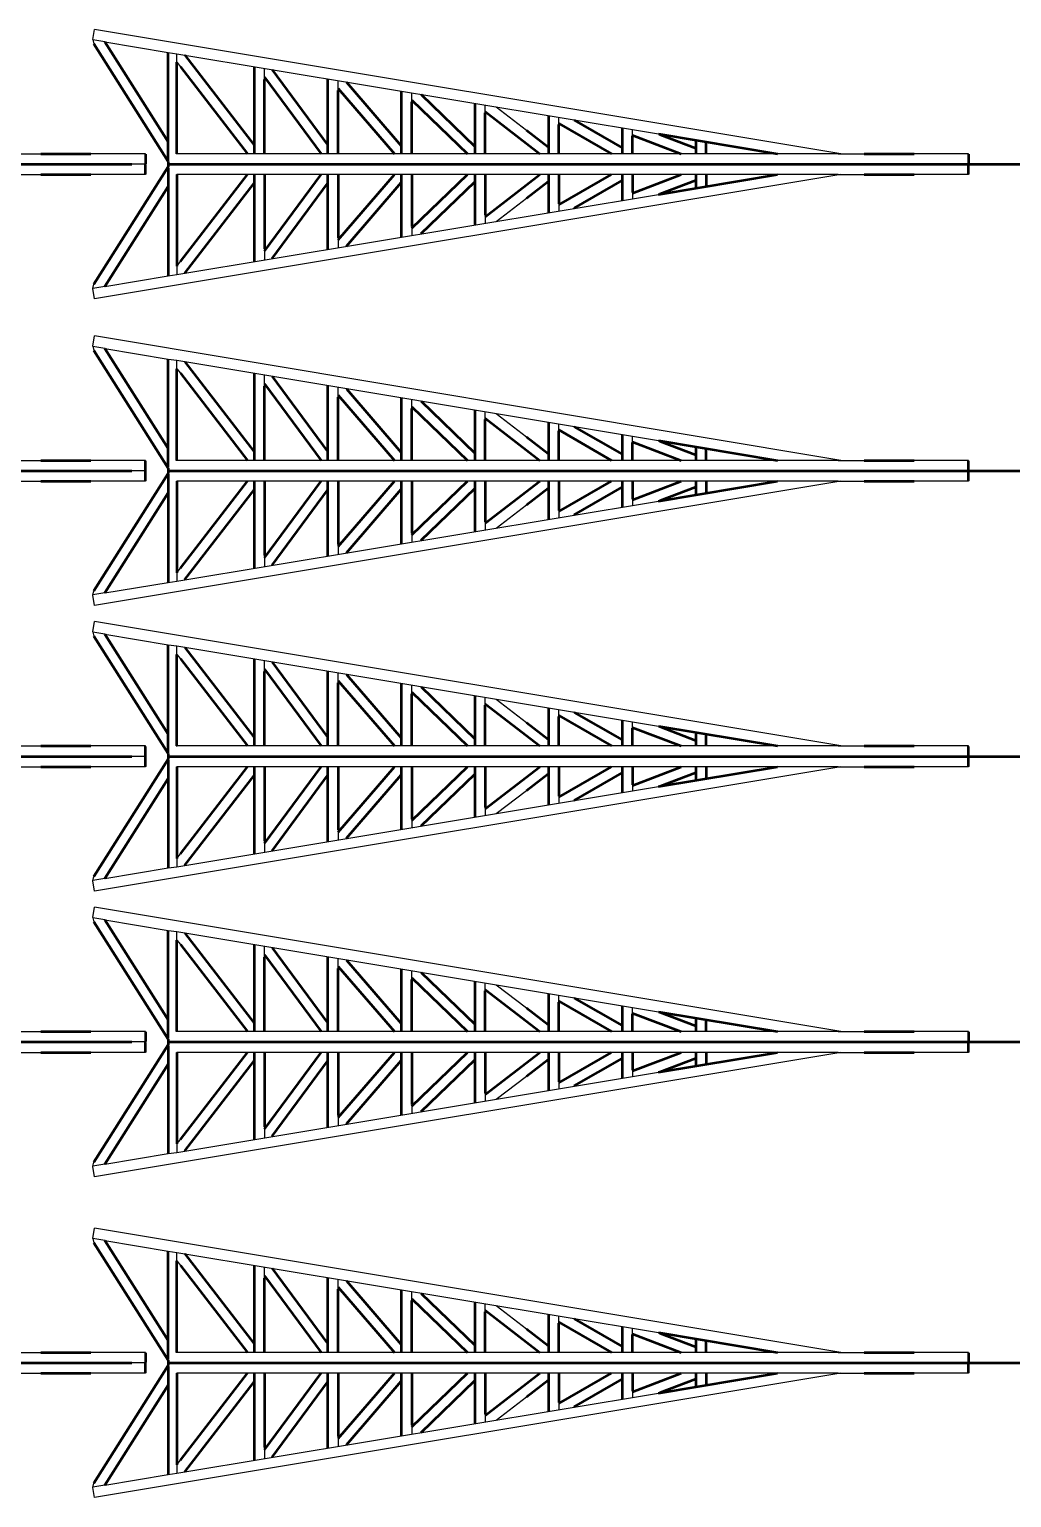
# Model space of a CAD drawing. Header units: centimetres. Extents: x 101 to 201, y 97 to 167.
# Drawn here: x 128.54 to 134.99, y 114.88 to 124.53 of the extents above; entities that cross this region are included whole.
import ezdxf

# ---------------------------------------------------------------- set-up
doc = ezdxf.new("R2010")
doc.units = ezdxf.units.CM
doc.layers.add('corte', color=1, linetype='Continuous')
doc.layers.add('grabado', color=5, linetype='Continuous')

msp = doc.modelspace()

# ---------------------------------------------------------------- linework, layer by layer
at = {"layer": 'corte'}
for p, q in [((128.9538, 124.4621), (128.965, 124.5298)), ((133.8693, 123.7124), (128.965, 124.5298)), ((128.9538, 124.4621), (128.9605, 124.4336)), ((128.9542, 124.4601), (128.9542, 124.4601)), ((128.4447, 123.7124), (128.6141, 123.7124)), ((129.2998, 123.7124), (128.9426, 123.7124)), ((129.2998, 123.6438), (129.2118, 123.6438)), ((129.2998, 123.7096), (129.2998, 123.7124)), ((129.2998, 123.6466), (129.2998, 123.641)), ((129.4502, 123.6618), (129.4502, 123.667)), ((129.4502, 123.6259), (129.4502, 123.6206)), ((130.9357, 123.7124), (130.9243, 123.7124)), ((131.0495, 123.7124), (131.0467, 123.7124)), ((133.8523, 123.7124), (134.0216, 123.7124)), ((134.7073, 123.7124), (134.3502, 123.7124)), ((134.7073, 123.6438), (134.6194, 123.6438)), ((134.7073, 123.7096), (134.7073, 123.7124)), ((134.7073, 123.6466), (134.7073, 123.641)), ((128.4447, 123.5752), (128.6141, 123.5752)), ((129.2998, 123.5752), (128.9426, 123.5752)), ((133.8693, 123.5752), (128.965, 122.7579)), ((129.2998, 123.578), (129.2998, 123.5752)), ((130.9357, 123.5752), (130.9243, 123.5752)), ((131.0495, 123.5752), (131.0467, 123.5752)), ((133.8523, 123.5752), (134.0216, 123.5752)), ((134.7073, 123.5752), (134.3502, 123.5752)), ((134.7073, 123.578), (134.7073, 123.5752)), ((128.9538, 122.8255), (128.9605, 122.854)), ((128.965, 122.7579), (128.9538, 122.8255)), ((128.9542, 122.8275), (128.9542, 122.8275)), ((128.9538, 122.4468), (128.965, 122.5145)), ((133.8693, 121.6971), (128.965, 122.5145)), ((128.9538, 122.4468), (128.9605, 122.4183)), ((128.9542, 122.4448), (128.9542, 122.4448)), ((128.4447, 121.6971), (128.6141, 121.6971)), ((129.2998, 121.6971), (128.9426, 121.6971)), ((129.2998, 121.6943), (129.2998, 121.6971)), ((130.9357, 121.6971), (130.9243, 121.6971)), ((131.0495, 121.6971), (131.0467, 121.6971)), ((133.8523, 121.6971), (134.0216, 121.6971)), ((134.7073, 121.6971), (134.3502, 121.6971)), ((134.7073, 121.6943), (134.7073, 121.6971)), ((129.2998, 121.6285), (129.2118, 121.6285)), ((129.2998, 121.6313), (129.2998, 121.6257)), ((129.4502, 121.6465), (129.4502, 121.6517)), ((129.4502, 121.6106), (129.4502, 121.6053)), ((134.7073, 121.6285), (134.6194, 121.6285)), ((134.7073, 121.6313), (134.7073, 121.6257)), ((128.4447, 121.5599), (128.6141, 121.5599)), ((129.2998, 121.5599), (128.9426, 121.5599)), ((133.8693, 121.5599), (128.965, 120.7426)), ((129.2998, 121.5627), (129.2998, 121.5599)), ((130.9357, 121.5599), (130.9243, 121.5599)), ((131.0495, 121.5599), (131.0467, 121.5599)), ((133.8523, 121.5599), (134.0216, 121.5599)), ((134.7073, 121.5599), (134.3502, 121.5599)), ((134.7073, 121.5627), (134.7073, 121.5599)), ((128.9538, 120.8102), (128.9605, 120.8387)), ((128.965, 120.7426), (128.9538, 120.8102)), ((128.9542, 120.8122), (128.9542, 120.8122)), ((128.9538, 120.5697), (128.965, 120.6374)), ((133.8693, 119.82), (128.965, 120.6374)), ((128.9542, 120.5678), (128.9542, 120.5677)), ((128.9542, 120.5677), (128.9605, 120.5412)), ((128.4447, 119.82), (128.6141, 119.82)), ((129.2998, 119.82), (128.9426, 119.82)), ((129.2998, 119.8172), (129.2998, 119.82)), ((129.4502, 119.7694), (129.4502, 119.7746)), ((130.9357, 119.82), (130.9243, 119.82)), ((131.0495, 119.82), (131.0467, 119.82)), ((133.8523, 119.82), (134.0216, 119.82)), ((134.7073, 119.82), (134.3502, 119.82)), ((134.7073, 119.8172), (134.7073, 119.82)), ((128.4447, 119.6829), (128.6141, 119.6829)), ((129.2998, 119.6829), (128.9426, 119.6829)), ((133.8693, 119.6829), (128.965, 118.8655)), ((129.2998, 119.7514), (129.2118, 119.7514)), ((129.2998, 119.7542), (129.2998, 119.7486)), ((129.2998, 119.6857), (129.2998, 119.6829)), ((129.4502, 119.7335), (129.4502, 119.7283)), ((130.9357, 119.6829), (130.9243, 119.6829)), ((131.0495, 119.6829), (131.0467, 119.6829)), ((133.8523, 119.6829), (134.0216, 119.6829)), ((134.7073, 119.6829), (134.3502, 119.6829)), ((134.7073, 119.7514), (134.6194, 119.7514)), ((134.7073, 119.7542), (134.7073, 119.7486)), ((134.7073, 119.6857), (134.7073, 119.6829)), ((128.9538, 118.9331), (128.9605, 118.9617)), ((128.965, 118.8655), (128.9538, 118.9331)), ((128.9542, 118.9351), (128.9542, 118.9352)), ((128.9538, 118.6925), (128.965, 118.7601)), ((133.8693, 117.9427), (128.965, 118.7601)), ((128.9542, 118.6905), (128.9542, 118.6904)), ((128.9542, 118.6904), (128.9605, 118.6639)), ((128.4447, 117.9427), (128.6141, 117.9427)), ((129.2998, 117.9427), (128.9426, 117.9427)), ((129.2998, 117.9399), (129.2998, 117.9427)), ((130.9357, 117.9427), (130.9243, 117.9427)), ((131.0495, 117.9427), (131.0467, 117.9427)), ((133.8523, 117.9427), (134.0216, 117.9427)), ((134.7073, 117.9427), (134.3502, 117.9427)), ((134.7073, 117.9399), (134.7073, 117.9427)), ((129.2998, 117.8742), (129.2118, 117.8742)), ((129.2998, 117.877), (129.2998, 117.8714)), ((129.4502, 117.8921), (129.4502, 117.8973)), ((129.4502, 117.8562), (129.4502, 117.851)), ((134.7073, 117.8742), (134.6194, 117.8742)), ((134.7073, 117.877), (134.7073, 117.8714)), ((128.4447, 117.8056), (128.6141, 117.8056)), ((129.2998, 117.8056), (128.9426, 117.8056)), ((133.8693, 117.8056), (128.965, 116.9882)), ((129.2998, 117.8084), (129.2998, 117.8056)), ((130.9357, 117.8056), (130.9243, 117.8056)), ((131.0495, 117.8056), (131.0467, 117.8056)), ((133.8523, 117.8056), (134.0216, 117.8056)), ((134.7073, 117.8056), (134.3502, 117.8056)), ((134.7073, 117.8084), (134.7073, 117.8056)), ((128.9542, 117.0579), (128.9605, 117.0844)), ((128.965, 116.9882), (128.9538, 117.0559)), ((128.9542, 117.0578), (128.9542, 117.0579)), ((128.9538, 116.5837), (128.965, 116.6513)), ((128.9538, 116.5837), (128.9605, 116.5552)), ((128.9542, 116.5817), (128.9542, 116.5817)), ((133.8693, 115.834), (128.965, 116.6513)), ((128.4447, 115.834), (128.6141, 115.834)), ((129.2998, 115.834), (128.9426, 115.834)), ((129.2998, 115.8312), (129.2998, 115.834)), ((130.9357, 115.834), (130.9243, 115.834)), ((131.0495, 115.834), (131.0467, 115.834)), ((133.8523, 115.834), (134.0216, 115.834)), ((134.7073, 115.834), (134.3502, 115.834)), ((134.7073, 115.8312), (134.7073, 115.834)), ((129.2998, 115.7654), (129.2118, 115.7654)), ((129.2998, 115.7682), (129.2998, 115.7626)), ((129.4502, 115.7834), (129.4502, 115.7886)), ((129.4502, 115.7474), (129.4502, 115.7422)), ((134.7073, 115.7654), (134.6194, 115.7654)), ((134.7073, 115.7682), (134.7073, 115.7626)), ((128.4447, 115.6968), (128.6141, 115.6968)), ((129.2998, 115.6968), (128.9426, 115.6968)), ((133.8693, 115.6968), (128.965, 114.8794)), ((129.2998, 115.6996), (129.2998, 115.6968)), ((130.9357, 115.6968), (130.9243, 115.6968)), ((131.0495, 115.6968), (131.0467, 115.6968)), ((133.8523, 115.6968), (134.0216, 115.6968)), ((134.7073, 115.6968), (134.3502, 115.6968)), ((134.7073, 115.6996), (134.7073, 115.6968)), ((128.9538, 114.9471), (128.9605, 114.9756)), ((128.965, 114.8794), (128.9538, 114.9471)), ((128.9542, 114.9491), (128.9542, 114.9491))]:
    msp.add_line(p, q, dxfattribs=at)
at = {"layer": 'corte', "lineweight": 50}
for p, q in [((128.9605, 124.4336), (129.4502, 123.6618)), ((124.0427, 123.6438), (129.2118, 123.6438)), ((128.6141, 123.7124), (128.9426, 123.7124)), ((128.9605, 122.854), (129.4502, 123.6259)), ((129.2998, 123.7096), (129.2998, 123.6466)), ((129.2998, 123.578), (129.2998, 123.641)), ((129.4502, 123.6618), (129.4502, 123.6259)), ((129.4502, 123.6438), (135.642, 123.6438)), ((134.0216, 123.7124), (134.3502, 123.7124)), ((134.7073, 123.7096), (134.7073, 123.6466)), ((134.7073, 123.578), (134.7073, 123.641)), ((128.6141, 123.5752), (128.9426, 123.5752)), ((134.0216, 123.5752), (134.3502, 123.5752)), ((128.9605, 122.4183), (129.4502, 121.6465)), ((128.6141, 121.6971), (128.9426, 121.6971)), ((129.2998, 121.5627), (129.2998, 121.6943)), ((134.0216, 121.6971), (134.3502, 121.6971)), ((134.7073, 121.5627), (134.7073, 121.6943)), ((124.0427, 121.6285), (129.2118, 121.6285)), ((128.9605, 120.8387), (129.4502, 121.6106)), ((129.4502, 121.6465), (129.4502, 121.6106)), ((129.4502, 121.6285), (135.642, 121.6285)), ((128.6141, 121.5599), (128.9426, 121.5599)), ((134.0216, 121.5599), (134.3502, 121.5599)), ((128.9605, 120.5412), (129.4502, 119.7694)), ((128.6141, 119.82), (128.9426, 119.82)), ((129.2998, 119.6857), (129.2998, 119.8172)), ((129.4502, 119.7694), (129.4502, 119.7335)), ((134.0216, 119.82), (134.3502, 119.82)), ((134.7073, 119.6857), (134.7073, 119.8172)), ((124.0427, 119.7514), (129.2118, 119.7514)), ((128.6141, 119.6829), (128.9426, 119.6829)), ((128.9605, 118.9617), (129.4502, 119.7335)), ((129.4502, 119.7514), (135.642, 119.7514)), ((134.0216, 119.6829), (134.3502, 119.6829)), ((128.9605, 118.6639), (129.4502, 117.8921)), ((128.6141, 117.9427), (128.9426, 117.9427)), ((129.2998, 117.9399), (129.2998, 117.877)), ((134.0216, 117.9427), (134.3502, 117.9427)), ((134.7073, 117.9399), (134.7073, 117.877)), ((124.0427, 117.8742), (129.2118, 117.8742)), ((128.9605, 117.0844), (129.4502, 117.8562)), ((129.2998, 117.8084), (129.2998, 117.8714)), ((129.4502, 117.8921), (129.4502, 117.8562)), ((129.4502, 117.8742), (135.642, 117.8742)), ((134.7073, 117.8084), (134.7073, 117.8714)), ((128.6141, 117.8056), (128.9426, 117.8056)), ((134.0216, 117.8056), (134.3502, 117.8056)), ((128.9605, 116.5552), (129.4502, 115.7834)), ((128.6141, 115.834), (128.9426, 115.834)), ((129.2998, 115.8312), (129.2998, 115.7682)), ((134.0216, 115.834), (134.3502, 115.834)), ((134.7073, 115.8312), (134.7073, 115.7682)), ((124.0427, 115.7654), (129.2118, 115.7654)), ((128.9605, 114.9756), (129.4502, 115.7474)), ((129.2998, 115.6996), (129.2998, 115.7626)), ((129.4502, 115.7834), (129.4502, 115.7474)), ((129.4502, 115.7654), (135.642, 115.7654)), ((134.7073, 115.6996), (134.7073, 115.7626)), ((128.6141, 115.6968), (128.9426, 115.6968)), ((134.0216, 115.6968), (134.3502, 115.6968))]:
    msp.add_line(p, q, dxfattribs=at)
at = {"layer": 'grabado'}
for p, q in [((129.0332, 124.447), (128.9542, 124.4601)), ((129.0332, 124.447), (129.4503, 124.3775)), ((129.4502, 124.3775), (129.5074, 124.3699)), ((129.5074, 124.3699), (132.6705, 123.8427)), ((129.5074, 124.3142), (129.5074, 124.3698)), ((129.5074, 124.3142), (129.5302, 124.2845)), ((129.5575, 124.3615), (129.5591, 124.3593)), ((130.0138, 124.2835), (130.0138, 124.2854)), ((130.0824, 124.2009), (130.0824, 124.274)), ((130.131, 124.2659), (130.1326, 124.2637)), ((130.4974, 124.2029), (130.4974, 124.2048)), ((130.566, 124.1277), (130.566, 124.1934)), ((130.6189, 124.1846), (130.6208, 124.1824)), ((130.981, 124.1223), (130.981, 124.1243)), ((131.0495, 124.0542), (131.0495, 124.1128)), ((131.1092, 124.1029), (131.1116, 124.1006)), ((131.4646, 124.0418), (131.4646, 124.0437)), ((131.5331, 123.9801), (131.5331, 124.0322)), ((131.6048, 124.0203), (131.8031, 123.8674)), ((131.9481, 123.9612), (131.9481, 123.9631)), ((132.0167, 123.9055), (132.0167, 123.9516)), ((132.1132, 123.9355), (132.1179, 123.9329)), ((132.4317, 123.8806), (132.4317, 123.8825)), ((132.5002, 123.83), (132.5002, 123.871)), ((132.6705, 123.8427), (132.6793, 123.8393)), ((129.5074, 123.7096), (129.5074, 123.7124)), ((130.9243, 123.7124), (129.5074, 123.7124)), ((133.8523, 123.7124), (130.9357, 123.7124)), ((129.5074, 123.578), (129.5074, 123.5752)), ((130.9243, 123.5752), (129.5074, 123.5752)), ((133.8523, 123.5752), (130.9357, 123.5752)), ((129.5074, 122.9178), (132.6705, 123.4449)), ((132.5002, 123.4577), (132.5002, 123.4166)), ((132.6705, 123.4449), (132.6793, 123.4483)), ((131.6048, 123.2673), (131.8031, 123.4202)), ((132.0167, 123.3821), (132.0167, 123.336)), ((132.1132, 123.3521), (132.1179, 123.3548)), ((132.4317, 123.4071), (132.4317, 123.4051)), ((131.4646, 123.2459), (131.4646, 123.244)), ((131.5331, 123.3075), (131.5331, 123.2554)), ((131.9481, 123.3265), (131.9481, 123.3246)), ((130.566, 123.1599), (130.566, 123.0942)), ((130.981, 123.1653), (130.981, 123.1634)), ((131.0495, 123.2335), (131.0495, 123.1748)), ((131.1092, 123.1847), (131.1116, 123.187)), ((130.0824, 123.0868), (130.0824, 123.0136)), ((130.4974, 123.0847), (130.4974, 123.0828)), ((130.6189, 123.103), (130.6208, 123.1052)), ((129.5074, 122.9734), (129.5302, 123.0031)), ((129.5074, 122.9734), (129.5074, 122.9178)), ((130.0138, 123.0041), (130.0138, 123.0022)), ((130.131, 123.0217), (130.1326, 123.0239)), ((129.0332, 122.8406), (129.4503, 122.9102)), ((129.4502, 122.9101), (129.5074, 122.9178)), ((129.5575, 122.9261), (129.5591, 122.9283)), ((129.0332, 122.8406), (128.9542, 122.8275)), ((129.0332, 122.4317), (128.9542, 122.4448)), ((129.0332, 122.4317), (129.4503, 122.3622)), ((129.4502, 122.3622), (129.5074, 122.3546)), ((129.5074, 122.3546), (132.6705, 121.8274)), ((129.5074, 122.2989), (129.5074, 122.3545)), ((129.5074, 122.2989), (129.5302, 122.2692)), ((129.5575, 122.3462), (129.5591, 122.344)), ((130.0138, 122.2682), (130.0138, 122.2701)), ((130.0824, 122.1856), (130.0824, 122.2587)), ((130.131, 122.2506), (130.1326, 122.2484)), ((130.4974, 122.1876), (130.4974, 122.1895)), ((130.566, 122.1124), (130.566, 122.1781)), ((130.6189, 122.1693), (130.6208, 122.1671)), ((130.981, 122.107), (130.981, 122.109)), ((131.0495, 122.0389), (131.0495, 122.0975)), ((131.1092, 122.0876), (131.1116, 122.0853)), ((131.4646, 122.0265), (131.4646, 122.0284)), ((131.5331, 121.9648), (131.5331, 122.0169)), ((131.6048, 122.005), (131.8031, 121.8521)), ((131.9481, 121.9459), (131.9481, 121.9478)), ((132.0167, 121.8902), (132.0167, 121.9363)), ((132.1132, 121.9202), (132.1179, 121.9176)), ((132.4317, 121.8653), (132.4317, 121.8672)), ((132.5002, 121.8147), (132.5002, 121.8557)), ((132.6705, 121.8274), (132.6793, 121.824)), ((129.5074, 121.6943), (129.5074, 121.6971)), ((130.9243, 121.6971), (129.5074, 121.6971)), ((133.8523, 121.6971), (130.9357, 121.6971)), ((129.5074, 121.5627), (129.5074, 121.5599)), ((130.9243, 121.5599), (129.5074, 121.5599)), ((133.8523, 121.5599), (130.9357, 121.5599)), ((129.5074, 120.9025), (132.6705, 121.4296)), ((131.6048, 121.252), (131.8031, 121.4049)), ((132.5002, 121.4424), (132.5002, 121.4013)), ((132.6705, 121.4296), (132.6793, 121.433)), ((131.9481, 121.3112), (131.9481, 121.3093)), ((132.0167, 121.3668), (132.0167, 121.3207)), ((132.1132, 121.3368), (132.1179, 121.3395)), ((132.4317, 121.3918), (132.4317, 121.3898)), ((131.0495, 121.2182), (131.0495, 121.1595)), ((131.4646, 121.2306), (131.4646, 121.2287)), ((131.5331, 121.2922), (131.5331, 121.2401)), ((130.566, 121.1446), (130.566, 121.0789)), ((130.981, 121.15), (130.981, 121.1481)), ((131.1092, 121.1694), (131.1116, 121.1717)), ((130.0824, 121.0715), (130.0824, 120.9983)), ((130.4974, 121.0694), (130.4974, 121.0675)), ((130.6189, 121.0877), (130.6208, 121.0899)), ((129.5074, 120.9581), (129.5302, 120.9878)), ((129.5074, 120.9581), (129.5074, 120.9025)), ((130.0138, 120.9888), (130.0138, 120.9869)), ((130.131, 121.0064), (130.1326, 121.0086)), ((129.0332, 120.8253), (128.9542, 120.8122)), ((129.0332, 120.8253), (129.4503, 120.8949)), ((129.4502, 120.8948), (129.5074, 120.9025)), ((129.5575, 120.9108), (129.5591, 120.913)), ((129.0332, 120.5546), (128.9542, 120.5677)), ((129.0332, 120.5546), (129.4503, 120.4851)), ((129.4502, 120.4851), (129.5074, 120.4775)), ((129.5074, 120.4218), (129.5074, 120.4775)), ((129.5074, 120.4775), (132.6705, 119.9503)), ((129.5575, 120.4691), (129.5591, 120.4669)), ((129.5074, 120.4218), (129.5302, 120.3921)), ((130.0138, 120.3912), (130.0138, 120.3931)), ((130.0824, 120.3085), (130.0824, 120.3816)), ((130.131, 120.3735), (130.1326, 120.3714)), ((130.4974, 120.3106), (130.4974, 120.3125)), ((130.566, 120.2353), (130.566, 120.301)), ((130.6189, 120.2922), (130.6208, 120.29)), ((130.981, 120.23), (130.981, 120.2319)), ((131.0495, 120.1618), (131.0495, 120.2204)), ((131.1092, 120.2105), (131.1116, 120.2082)), ((131.4646, 120.1494), (131.4646, 120.1513)), ((131.5331, 120.0878), (131.5331, 120.1398)), ((131.6048, 120.1279), (131.8031, 119.975)), ((131.9481, 120.0688), (131.9481, 120.0707)), ((132.0167, 120.0131), (132.0167, 120.0593)), ((132.1132, 120.0432), (132.1179, 120.0405)), ((132.4317, 119.9882), (132.4317, 119.9901)), ((132.5002, 119.9376), (132.5002, 119.9787)), ((132.6705, 119.9503), (132.6793, 119.9469)), ((129.5074, 119.8172), (129.5074, 119.82)), ((130.9243, 119.82), (129.5074, 119.82)), ((133.8523, 119.82), (130.9357, 119.82)), ((129.5074, 119.6857), (129.5074, 119.6829)), ((130.9243, 119.6829), (129.5074, 119.6829)), ((133.8523, 119.6829), (130.9357, 119.6829)), ((129.5074, 119.0254), (132.6705, 119.5526)), ((131.6048, 119.375), (131.8031, 119.5278)), ((132.0167, 119.4898), (132.0167, 119.4436)), ((132.4317, 119.5147), (132.4317, 119.5128)), ((132.5002, 119.5653), (132.5002, 119.5242)), ((132.6705, 119.5526), (132.6793, 119.5559)), ((131.5331, 119.4151), (131.5331, 119.363)), ((131.9481, 119.4341), (131.9481, 119.4322)), ((132.1132, 119.4597), (132.1179, 119.4624)), ((131.0495, 119.3411), (131.0495, 119.2824)), ((131.1092, 119.2924), (131.1116, 119.2947)), ((131.4646, 119.3535), (131.4646, 119.3516)), ((130.0824, 119.1944), (130.0824, 119.1212)), ((130.4974, 119.1923), (130.4974, 119.1904)), ((130.566, 119.2676), (130.566, 119.2018)), ((130.6189, 119.2106), (130.6208, 119.2129)), ((130.981, 119.2729), (130.981, 119.271)), ((129.5074, 119.0811), (129.5302, 119.1108)), ((130.0138, 119.1117), (130.0138, 119.1098)), ((130.131, 119.1293), (130.1326, 119.1315)), ((129.0332, 118.9483), (129.4503, 119.0178)), ((129.4502, 119.0178), (129.5074, 119.0254)), ((129.5074, 119.0811), (129.5074, 119.0254)), ((129.5575, 119.0337), (129.5591, 119.0359)), ((129.0332, 118.9483), (128.9542, 118.9352)), ((129.0332, 118.6773), (128.9542, 118.6904)), ((129.0332, 118.6773), (129.4503, 118.6078)), ((129.4502, 118.6078), (129.5074, 118.6002)), ((129.5074, 118.5445), (129.5074, 118.6002)), ((129.5074, 118.6002), (132.6705, 118.073)), ((129.5074, 118.5445), (129.5302, 118.5148)), ((129.5575, 118.5919), (129.5591, 118.5897)), ((130.0138, 118.5139), (130.0138, 118.5158)), ((130.0824, 118.4312), (130.0824, 118.5044)), ((130.131, 118.4963), (130.1326, 118.4941)), ((130.4974, 118.4333), (130.4974, 118.4352)), ((130.566, 118.358), (130.566, 118.4238)), ((130.6189, 118.415), (130.6208, 118.4127)), ((130.981, 118.3527), (130.981, 118.3546)), ((131.0495, 118.2845), (131.0495, 118.3432)), ((131.1092, 118.3332), (131.1116, 118.3309)), ((131.4646, 118.2721), (131.4646, 118.274)), ((131.5331, 118.2105), (131.5331, 118.2626)), ((131.6048, 118.2506), (131.8031, 118.0978)), ((131.9481, 118.1915), (131.9481, 118.1934)), ((132.0167, 118.1358), (132.0167, 118.182)), ((132.1132, 118.1659), (132.1179, 118.1632)), ((132.4317, 118.1109), (132.4317, 118.1128)), ((132.5002, 118.0603), (132.5002, 118.1014)), ((132.6705, 118.073), (132.6793, 118.0697)), ((129.5074, 117.9399), (129.5074, 117.9427)), ((130.9243, 117.9427), (129.5074, 117.9427)), ((133.8523, 117.9427), (130.9357, 117.9427)), ((129.5074, 117.8084), (129.5074, 117.8056)), ((130.9243, 117.8056), (129.5074, 117.8056)), ((133.8523, 117.8056), (130.9357, 117.8056)), ((129.5074, 117.1481), (132.6705, 117.6753)), ((131.6048, 117.4977), (131.8031, 117.6506)), ((132.4317, 117.6374), (132.4317, 117.6355)), ((132.5002, 117.688), (132.5002, 117.6469)), ((132.6705, 117.6753), (132.6793, 117.6787)), ((131.9481, 117.5568), (131.9481, 117.5549)), ((132.0167, 117.6125), (132.0167, 117.5663)), ((132.1132, 117.5824), (132.1179, 117.5851)), ((131.0495, 117.4638), (131.0495, 117.4052)), ((131.4646, 117.4762), (131.4646, 117.4743)), ((131.5331, 117.5378), (131.5331, 117.4858)), ((130.566, 117.3903), (130.566, 117.3246)), ((130.981, 117.3956), (130.981, 117.3937)), ((131.1092, 117.4151), (131.1116, 117.4174)), ((130.0824, 117.3171), (130.0824, 117.244)), ((130.131, 117.2521), (130.1326, 117.2542)), ((130.4974, 117.315), (130.4974, 117.3131)), ((130.6189, 117.3334), (130.6208, 117.3356)), ((129.5074, 117.2038), (129.5302, 117.2335)), ((129.5074, 117.2038), (129.5074, 117.1481)), ((129.5575, 117.1565), (129.5591, 117.1587)), ((130.0138, 117.2344), (130.0138, 117.2325)), ((129.0332, 117.071), (128.9542, 117.0579)), ((129.0332, 117.071), (129.4503, 117.1405)), ((129.4502, 117.1405), (129.5074, 117.1481)), ((129.0332, 116.5686), (128.9542, 116.5817)), ((129.0332, 116.5686), (129.4503, 116.499)), ((129.4502, 116.4991), (129.5074, 116.4914)), ((129.5074, 116.4358), (129.5074, 116.4914)), ((129.5074, 116.4914), (132.6705, 115.9643)), ((129.5575, 116.4831), (129.5591, 116.4809)), ((129.5074, 116.4358), (129.5302, 116.4061)), ((130.0138, 116.4051), (130.0138, 116.407)), ((130.0824, 116.3224), (130.0824, 116.3956)), ((130.131, 116.3875), (130.1326, 116.3853)), ((130.4974, 116.3245), (130.4974, 116.3264)), ((130.566, 116.2493), (130.566, 116.315)), ((130.6189, 116.3062), (130.6208, 116.304)), ((130.981, 116.2439), (130.981, 116.2458)), ((131.0495, 116.1757), (131.0495, 116.2344)), ((131.1092, 116.2245), (131.1116, 116.2222)), ((131.4646, 116.1633), (131.4646, 116.1652)), ((131.5331, 116.1017), (131.5331, 116.1538)), ((131.6048, 116.1419), (131.8031, 115.989)), ((131.9481, 116.0827), (131.9481, 116.0847)), ((132.0167, 116.0271), (132.0167, 116.0732)), ((132.1132, 116.0571), (132.1179, 116.0545)), ((132.4317, 116.0022), (132.4317, 116.0041)), ((132.5002, 115.9516), (132.5002, 115.9926)), ((132.6705, 115.9643), (132.6793, 115.9609)), ((129.5074, 115.8312), (129.5074, 115.834)), ((130.9243, 115.834), (129.5074, 115.834)), ((133.8523, 115.834), (130.9357, 115.834)), ((129.5074, 115.6996), (129.5074, 115.6968)), ((130.9243, 115.6968), (129.5074, 115.6968)), ((133.8523, 115.6968), (130.9357, 115.6968)), ((129.5074, 115.0393), (132.6705, 115.5665)), ((131.6048, 115.3889), (131.8031, 115.5418)), ((132.4317, 115.5286), (132.4317, 115.5267)), ((132.5002, 115.5792), (132.5002, 115.5382)), ((132.6705, 115.5665), (132.6793, 115.5699)), ((131.5331, 115.4291), (131.5331, 115.377)), ((131.9481, 115.448), (131.9481, 115.4461)), ((132.0167, 115.5037), (132.0167, 115.4576)), ((132.1132, 115.4737), (132.1179, 115.4763)), ((131.0495, 115.3551), (131.0495, 115.2964)), ((131.4646, 115.3675), (131.4646, 115.3655)), ((130.566, 115.2815), (130.566, 115.2158)), ((130.6189, 115.2246), (130.6208, 115.2268)), ((130.981, 115.2869), (130.981, 115.285)), ((131.1092, 115.3063), (131.1116, 115.3086)), ((130.0824, 115.2083), (130.0824, 115.1352)), ((130.131, 115.1433), (130.1326, 115.1455)), ((130.4974, 115.2063), (130.4974, 115.2044)), ((129.0332, 114.9622), (129.4503, 115.0317)), ((129.4502, 115.0317), (129.5074, 115.0393)), ((129.5074, 115.095), (129.5302, 115.1247)), ((129.5074, 115.095), (129.5074, 115.0394)), ((129.5575, 115.0477), (129.5591, 115.0499)), ((130.0138, 115.1257), (130.0138, 115.1238)), ((129.0332, 114.9622), (128.9542, 114.9491))]:
    msp.add_line(p, q, dxfattribs=at)
at = {"layer": 'grabado', "lineweight": 50}
for p, q in [((129.0332, 124.447), (129.4502, 123.7897)), ((129.4502, 123.667), (129.4502, 124.3775)), ((129.5074, 123.7124), (129.5074, 124.3142)), ((129.5591, 124.3593), (130.0138, 123.7686)), ((129.5302, 124.2845), (129.9706, 123.7124)), ((130.0138, 124.2835), (130.0138, 123.7124)), ((130.0824, 124.2163), (130.4548, 123.7124)), ((130.0824, 123.7124), (130.0824, 124.2009)), ((130.1326, 124.2637), (130.4974, 123.7701)), ((130.4974, 124.2029), (130.4974, 123.7124)), ((130.566, 124.1409), (130.9357, 123.7124)), ((130.566, 123.7124), (130.566, 124.1277)), ((130.6208, 124.1824), (130.981, 123.7649)), ((130.981, 124.1223), (130.981, 123.7124)), ((131.0495, 124.0652), (131.4152, 123.7124)), ((131.0495, 123.7124), (131.0495, 124.0542)), ((131.1116, 124.1006), (131.4646, 123.76)), ((131.4646, 124.0418), (131.4646, 123.7124)), ((131.5331, 123.9889), (131.8919, 123.7124)), ((131.5331, 123.7124), (131.5331, 123.9801)), ((131.9481, 123.9612), (131.9481, 123.7124)), ((132.0167, 123.9121), (132.363, 123.7124)), ((132.1179, 123.9329), (132.4317, 123.752)), ((131.8031, 123.8674), (131.9481, 123.7557)), ((132.0167, 123.7124), (132.0167, 123.9055)), ((132.4317, 123.8806), (132.4317, 123.7124)), ((132.5002, 123.8343), (132.8192, 123.7124)), ((132.5002, 123.7124), (132.5002, 123.83)), ((132.6705, 123.8427), (133.4522, 123.7124)), ((132.6793, 123.8393), (132.9152, 123.7491)), ((132.9152, 123.8019), (132.9152, 123.7124)), ((132.9838, 123.7124), (132.9838, 123.7904)), ((129.4502, 123.6206), (129.4502, 122.9101)), ((129.5074, 123.5752), (129.5074, 122.9734)), ((129.5302, 123.0031), (129.9706, 123.5752)), ((130.0138, 123.5752), (130.0138, 123.0041)), ((130.0824, 123.5752), (130.0824, 123.0868)), ((130.0824, 123.0713), (130.4548, 123.5752)), ((130.4974, 123.5752), (130.4974, 123.0847)), ((130.566, 123.5752), (130.566, 123.1599)), ((130.566, 123.1467), (130.9357, 123.5752)), ((130.981, 123.5752), (130.981, 123.1653)), ((131.0495, 123.5752), (131.0495, 123.2335)), ((131.0495, 123.2224), (131.4152, 123.5752)), ((131.1116, 123.187), (131.4646, 123.5276)), ((131.4646, 123.5752), (131.4646, 123.2459)), ((131.5331, 123.5752), (131.5331, 123.3075)), ((131.5331, 123.2987), (131.8919, 123.5752)), ((131.8031, 123.4202), (131.9481, 123.532)), ((131.9481, 123.5752), (131.9481, 123.3265)), ((132.0167, 123.3756), (132.363, 123.5752)), ((132.0167, 123.5752), (132.0167, 123.3821)), ((132.1179, 123.3548), (132.4317, 123.5357)), ((132.4317, 123.5752), (132.4317, 123.4071)), ((132.5002, 123.5752), (132.5002, 123.4577)), ((132.5002, 123.4533), (132.8192, 123.5752)), ((132.6705, 123.4449), (133.4522, 123.5752)), ((132.6793, 123.4483), (132.9152, 123.5385)), ((132.9152, 123.5752), (132.9152, 123.4857)), ((132.9838, 123.5752), (132.9838, 123.4972)), ((129.0332, 122.8406), (129.4502, 123.4979)), ((129.5591, 122.9283), (130.0138, 123.519)), ((130.1326, 123.0239), (130.4974, 123.5175)), ((130.6208, 123.1052), (130.981, 123.5228)), ((129.0332, 122.4317), (129.4502, 121.7744)), ((129.4502, 121.6517), (129.4502, 122.3622)), ((129.5074, 121.6971), (129.5074, 122.2989)), ((129.5591, 122.344), (130.0138, 121.7533)), ((129.5302, 122.2692), (129.9706, 121.6971)), ((130.0138, 122.2682), (130.0138, 121.6971)), ((130.0824, 122.201), (130.4548, 121.6971)), ((130.0824, 121.6971), (130.0824, 122.1856)), ((130.1326, 122.2484), (130.4974, 121.7548)), ((130.4974, 122.1876), (130.4974, 121.6971)), ((130.566, 122.1256), (130.9357, 121.6971)), ((130.566, 121.6971), (130.566, 122.1124)), ((130.6208, 122.1671), (130.981, 121.7496)), ((130.981, 122.107), (130.981, 121.6971)), ((131.1116, 122.0853), (131.4646, 121.7447)), ((131.0495, 122.0499), (131.4152, 121.6971)), ((131.0495, 121.6971), (131.0495, 122.0389)), ((131.4646, 122.0265), (131.4646, 121.6971)), ((131.5331, 121.9736), (131.8919, 121.6971)), ((131.5331, 121.6971), (131.5331, 121.9648)), ((131.9481, 121.9459), (131.9481, 121.6971)), ((132.0167, 121.8968), (132.363, 121.6971)), ((132.0167, 121.6971), (132.0167, 121.8902)), ((132.1179, 121.9176), (132.4317, 121.7367)), ((131.8031, 121.8521), (131.9481, 121.7404)), ((132.4317, 121.8653), (132.4317, 121.6971)), ((132.5002, 121.819), (132.8192, 121.6971)), ((132.5002, 121.6971), (132.5002, 121.8147)), ((132.6705, 121.8274), (133.4522, 121.6971)), ((132.6793, 121.824), (132.9152, 121.7338)), ((132.9152, 121.7866), (132.9152, 121.6971)), ((132.9838, 121.6971), (132.9838, 121.7751)), ((129.4502, 121.6053), (129.4502, 120.8948)), ((129.5074, 121.5599), (129.5074, 120.9581)), ((129.5302, 120.9878), (129.9706, 121.5599)), ((129.5591, 120.913), (130.0138, 121.5037)), ((130.0138, 121.5599), (130.0138, 120.9888)), ((130.0824, 121.5599), (130.0824, 121.0715)), ((130.0824, 121.056), (130.4548, 121.5599)), ((130.1326, 121.0086), (130.4974, 121.5022)), ((130.4974, 121.5599), (130.4974, 121.0694)), ((130.566, 121.5599), (130.566, 121.1446)), ((130.566, 121.1314), (130.9357, 121.5599)), ((130.6208, 121.0899), (130.981, 121.5075)), ((130.981, 121.5599), (130.981, 121.15)), ((131.0495, 121.5599), (131.0495, 121.2182)), ((131.0495, 121.2071), (131.4152, 121.5599)), ((131.1116, 121.1717), (131.4646, 121.5123)), ((131.4646, 121.5599), (131.4646, 121.2306)), ((131.5331, 121.5599), (131.5331, 121.2922)), ((131.5331, 121.2834), (131.8919, 121.5599)), ((131.8031, 121.4049), (131.9481, 121.5167)), ((131.9481, 121.5599), (131.9481, 121.3112)), ((132.0167, 121.3603), (132.363, 121.5599)), ((132.0167, 121.5599), (132.0167, 121.3668)), ((132.1179, 121.3395), (132.4317, 121.5204)), ((132.4317, 121.5599), (132.4317, 121.3918)), ((132.5002, 121.5599), (132.5002, 121.4424)), ((132.5002, 121.438), (132.8192, 121.5599)), ((132.6705, 121.4296), (133.4522, 121.5599)), ((132.6793, 121.433), (132.9152, 121.5232)), ((132.9152, 121.5599), (132.9152, 121.4704)), ((132.9838, 121.5599), (132.9838, 121.4819)), ((129.0332, 120.8253), (129.4502, 121.4826)), ((129.0332, 120.5546), (129.4502, 119.8974)), ((129.4502, 119.7746), (129.4502, 120.4851)), ((129.5591, 120.4669), (130.0138, 119.8762)), ((129.5074, 119.82), (129.5074, 120.4218)), ((129.5302, 120.3921), (129.9706, 119.82)), ((130.0138, 120.3912), (130.0138, 119.82)), ((130.1326, 120.3714), (130.4974, 119.8777)), ((130.0824, 120.3239), (130.4548, 119.82)), ((130.0824, 119.82), (130.0824, 120.3085)), ((130.4974, 120.3106), (130.4974, 119.82)), ((130.566, 120.2486), (130.9357, 119.82)), ((130.6208, 120.29), (130.981, 119.8725)), ((130.566, 119.82), (130.566, 120.2353)), ((130.981, 120.23), (130.981, 119.82)), ((131.0495, 120.1728), (131.4152, 119.82)), ((131.0495, 119.82), (131.0495, 120.1618)), ((131.1116, 120.2082), (131.4646, 119.8676)), ((131.4646, 120.1494), (131.4646, 119.82)), ((131.5331, 120.0966), (131.8919, 119.82)), ((131.5331, 119.82), (131.5331, 120.0878)), ((131.9481, 120.0688), (131.9481, 119.82)), ((131.8031, 119.975), (131.9481, 119.8633)), ((132.0167, 120.0197), (132.363, 119.82)), ((132.0167, 119.82), (132.0167, 120.0131)), ((132.1179, 120.0405), (132.4317, 119.8596)), ((132.4317, 119.9882), (132.4317, 119.82)), ((132.5002, 119.942), (132.8192, 119.82)), ((132.5002, 119.82), (132.5002, 119.9376)), ((132.6705, 119.9503), (133.4522, 119.82)), ((132.6793, 119.9469), (132.9152, 119.8567)), ((132.9152, 119.9095), (132.9152, 119.82)), ((132.9838, 119.82), (132.9838, 119.8981)), ((129.4502, 119.7283), (129.4502, 119.0178)), ((129.5074, 119.6829), (129.5074, 119.0811)), ((129.5302, 119.1108), (129.9706, 119.6829)), ((130.0138, 119.6829), (130.0138, 119.1117)), ((130.0824, 119.6829), (130.0824, 119.1944)), ((130.0824, 119.1789), (130.4548, 119.6829)), ((130.4974, 119.6829), (130.4974, 119.1923)), ((130.566, 119.6829), (130.566, 119.2676)), ((130.566, 119.2543), (130.9357, 119.6829)), ((130.981, 119.6829), (130.981, 119.2729)), ((131.0495, 119.6829), (131.0495, 119.3411)), ((131.0495, 119.3301), (131.4152, 119.6829)), ((131.4646, 119.6829), (131.4646, 119.3535)), ((131.5331, 119.6829), (131.5331, 119.4151)), ((131.5331, 119.4063), (131.8919, 119.6829)), ((131.9481, 119.6829), (131.9481, 119.4341)), ((132.0167, 119.4832), (132.363, 119.6829)), ((132.0167, 119.6829), (132.0167, 119.4898)), ((132.4317, 119.6829), (132.4317, 119.5147)), ((132.5002, 119.6829), (132.5002, 119.5653)), ((132.5002, 119.5609), (132.8192, 119.6829)), ((132.6705, 119.5526), (133.4522, 119.6829)), ((132.9152, 119.6829), (132.9152, 119.5934)), ((132.9838, 119.6829), (132.9838, 119.6048)), ((129.0332, 118.9483), (129.4502, 119.6055)), ((129.5591, 119.0359), (130.0138, 119.6266)), ((130.1326, 119.1315), (130.4974, 119.6252)), ((130.6208, 119.2129), (130.981, 119.6304)), ((131.1116, 119.2947), (131.4646, 119.6352)), ((131.8031, 119.5278), (131.9481, 119.6396)), ((132.1179, 119.4624), (132.4317, 119.6433)), ((132.6793, 119.5559), (132.9152, 119.6462)), ((129.0332, 118.6773), (129.4502, 118.0201)), ((129.4502, 117.8973), (129.4502, 118.6078)), ((129.5074, 117.9427), (129.5074, 118.5445)), ((129.5302, 118.5148), (129.9706, 117.9427)), ((129.5591, 118.5897), (130.0138, 117.999)), ((130.0138, 118.5139), (130.0138, 117.9427)), ((130.0824, 118.4467), (130.4548, 117.9427)), ((130.0824, 117.9427), (130.0824, 118.4312)), ((130.1326, 118.4941), (130.4974, 118.0004)), ((130.4974, 118.4333), (130.4974, 117.9427)), ((130.6208, 118.4127), (130.981, 117.9952)), ((130.566, 118.3713), (130.9357, 117.9427)), ((130.566, 117.9427), (130.566, 118.358)), ((130.981, 118.3527), (130.981, 117.9427)), ((131.1116, 118.3309), (131.4646, 117.9904)), ((131.0495, 118.2955), (131.4152, 117.9427)), ((131.0495, 117.9427), (131.0495, 118.2845)), ((131.4646, 118.2721), (131.4646, 117.9427)), ((131.5331, 118.2193), (131.8919, 117.9427)), ((131.5331, 117.9427), (131.5331, 118.2105)), ((131.9481, 118.1915), (131.9481, 117.9427)), ((132.0167, 118.1424), (132.363, 117.9427)), ((132.0167, 117.9427), (132.0167, 118.1358)), ((132.1179, 118.1632), (132.4317, 117.9823)), ((131.8031, 118.0978), (131.9481, 117.986)), ((132.4317, 118.1109), (132.4317, 117.9427)), ((132.5002, 118.0647), (132.8192, 117.9427)), ((132.5002, 117.9427), (132.5002, 118.0603)), ((132.6705, 118.073), (133.4522, 117.9427)), ((132.6793, 118.0697), (132.9152, 117.9794)), ((132.9152, 118.0322), (132.9152, 117.9427)), ((132.9838, 117.9427), (132.9838, 118.0208)), ((129.4502, 117.851), (129.4502, 117.1405)), ((129.5074, 117.8056), (129.5074, 117.2038)), ((129.5302, 117.2335), (129.9706, 117.8056)), ((129.5591, 117.1587), (130.0138, 117.7494)), ((130.0138, 117.8056), (130.0138, 117.2344)), ((130.0824, 117.8056), (130.0824, 117.3171)), ((130.0824, 117.3017), (130.4548, 117.8056)), ((130.1326, 117.2542), (130.4974, 117.7479)), ((130.4974, 117.8056), (130.4974, 117.315)), ((130.566, 117.8056), (130.566, 117.3903)), ((130.566, 117.377), (130.9357, 117.8056)), ((130.6208, 117.3356), (130.981, 117.7531)), ((130.981, 117.8056), (130.981, 117.3956)), ((131.0495, 117.8056), (131.0495, 117.4638)), ((131.0495, 117.4528), (131.4152, 117.8056)), ((131.1116, 117.4174), (131.4646, 117.758)), ((131.4646, 117.8056), (131.4646, 117.4762)), ((131.5331, 117.8056), (131.5331, 117.5378)), ((131.5331, 117.529), (131.8919, 117.8056)), ((131.8031, 117.6506), (131.9481, 117.7623)), ((131.9481, 117.8056), (131.9481, 117.5568)), ((132.0167, 117.6059), (132.363, 117.8056)), ((132.0167, 117.8056), (132.0167, 117.6125)), ((132.1179, 117.5851), (132.4317, 117.766)), ((132.4317, 117.8056), (132.4317, 117.6374)), ((132.5002, 117.8056), (132.5002, 117.688)), ((132.5002, 117.6836), (132.8192, 117.8056)), ((132.6705, 117.6753), (133.4522, 117.8056)), ((132.6793, 117.6787), (132.9152, 117.7689)), ((132.9152, 117.8056), (132.9152, 117.7161)), ((132.9838, 117.8056), (132.9838, 117.7275)), ((129.0332, 117.071), (129.4502, 117.7282)), ((129.0332, 116.5686), (129.4502, 115.9113)), ((129.4502, 115.7886), (129.4502, 116.4991)), ((129.5591, 116.4809), (130.0138, 115.8902)), ((129.5074, 115.834), (129.5074, 116.4358)), ((129.5302, 116.4061), (129.9706, 115.834)), ((130.0138, 116.4051), (130.0138, 115.834)), ((130.1326, 116.3853), (130.4974, 115.8917)), ((130.0824, 116.3379), (130.4548, 115.834)), ((130.0824, 115.834), (130.0824, 116.3224)), ((130.4974, 116.3245), (130.4974, 115.834)), ((130.6208, 116.304), (130.981, 115.8865)), ((130.566, 116.2625), (130.9357, 115.834)), ((130.566, 115.834), (130.566, 116.2493)), ((130.981, 116.2439), (130.981, 115.834)), ((131.1116, 116.2222), (131.4646, 115.8816)), ((131.0495, 116.1868), (131.4152, 115.834)), ((131.0495, 115.834), (131.0495, 116.1757)), ((131.4646, 116.1633), (131.4646, 115.834)), ((131.5331, 116.1105), (131.8919, 115.834)), ((131.5331, 115.834), (131.5331, 116.1017)), ((131.9481, 116.0827), (131.9481, 115.834)), ((132.0167, 116.0336), (132.363, 115.834)), ((132.0167, 115.834), (132.0167, 116.0271)), ((132.1179, 116.0545), (132.4317, 115.8735)), ((132.4317, 116.0022), (132.4317, 115.834)), ((131.8031, 115.989), (131.9481, 115.8773)), ((132.5002, 115.9559), (132.8192, 115.834)), ((132.5002, 115.834), (132.5002, 115.9516)), ((132.6705, 115.9643), (133.4522, 115.834)), ((132.6793, 115.9609), (132.9152, 115.8707)), ((132.9152, 115.9235), (132.9152, 115.834)), ((132.9838, 115.834), (132.9838, 115.912)), ((129.4502, 115.7422), (129.4502, 115.0317)), ((129.0332, 114.9622), (129.4502, 115.6195)), ((129.5074, 115.6968), (129.5074, 115.095)), ((129.5302, 115.1247), (129.9706, 115.6968)), ((129.5591, 115.0499), (130.0138, 115.6406)), ((130.0138, 115.6968), (130.0138, 115.1257)), ((130.0824, 115.6968), (130.0824, 115.2083)), ((130.0824, 115.1929), (130.4548, 115.6968)), ((130.1326, 115.1455), (130.4974, 115.6391)), ((130.4974, 115.6968), (130.4974, 115.2063)), ((130.566, 115.6968), (130.566, 115.2815)), ((130.566, 115.2683), (130.9357, 115.6968)), ((130.6208, 115.2268), (130.981, 115.6443)), ((130.981, 115.6968), (130.981, 115.2869)), ((131.0495, 115.6968), (131.0495, 115.3551)), ((131.0495, 115.344), (131.4152, 115.6968)), ((131.1116, 115.3086), (131.4646, 115.6492)), ((131.4646, 115.6968), (131.4646, 115.3675)), ((131.5331, 115.6968), (131.5331, 115.4291)), ((131.5331, 115.4203), (131.8919, 115.6968)), ((131.8031, 115.5418), (131.9481, 115.6535)), ((131.9481, 115.6968), (131.9481, 115.448)), ((132.0167, 115.4971), (132.363, 115.6968)), ((132.0167, 115.6968), (132.0167, 115.5037)), ((132.1179, 115.4763), (132.4317, 115.6573)), ((132.4317, 115.6968), (132.4317, 115.5286)), ((132.5002, 115.6968), (132.5002, 115.5792)), ((132.5002, 115.5749), (132.8192, 115.6968)), ((132.6705, 115.5665), (133.4522, 115.6968)), ((132.6793, 115.5699), (132.9152, 115.6601)), ((132.9152, 115.6968), (132.9152, 115.6073)), ((132.9838, 115.6968), (132.9838, 115.6188))]:
    msp.add_line(p, q, dxfattribs=at)

doc.saveas('drawing.dxf')
